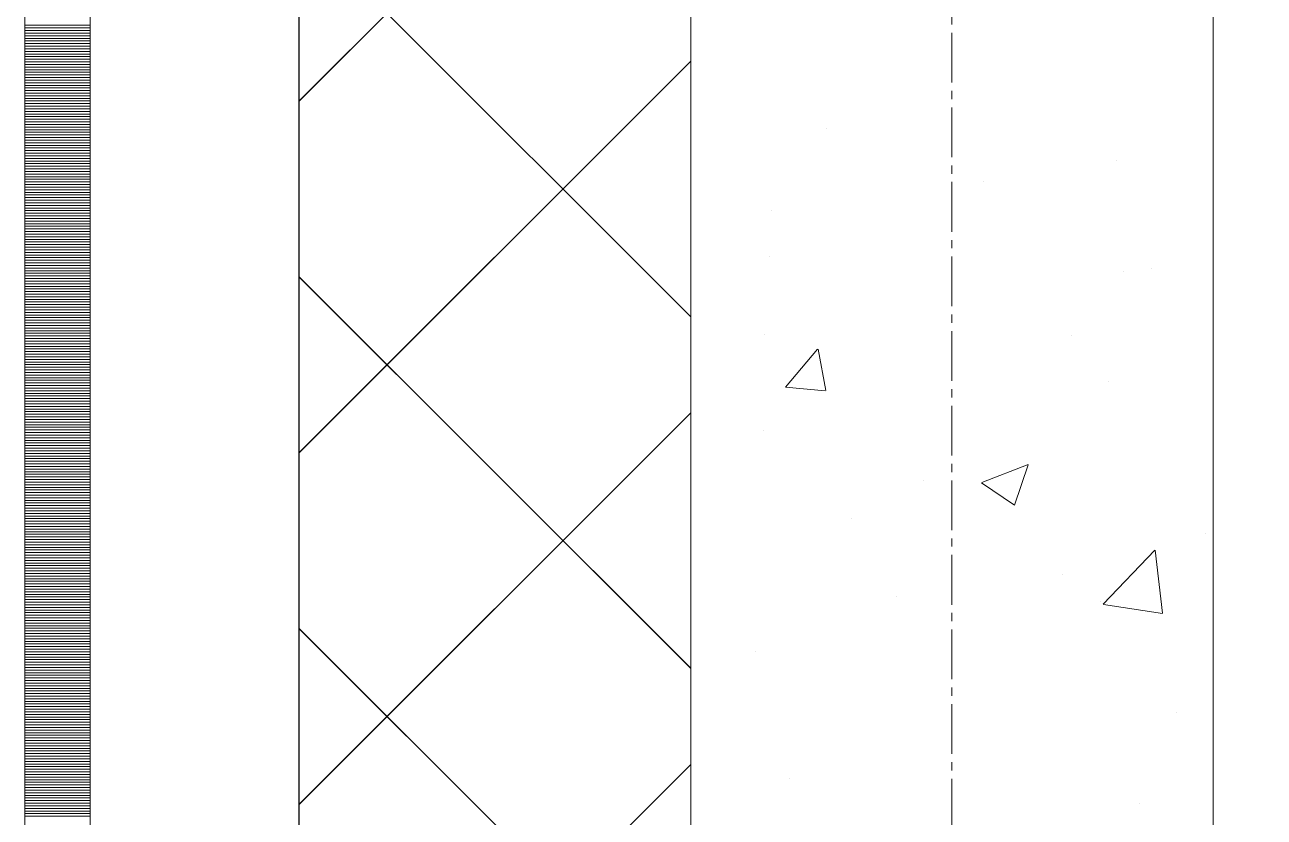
# Model space of a CAD drawing. Header units: millimetres. Extents: x 470010 to 1231400, y -134005 to 421770.
# Drawn here: x 672518.6 to 672993.2, y -34010.9 to -33707.3 of the extents above; entities that cross this region are included whole.
import ezdxf
from ezdxf.enums import TextEntityAlignment as Align

# ---------------------------------------------------------------- set-up
doc = ezdxf.new("R2010")
doc.units = ezdxf.units.MM
doc.linetypes.add('CENTER2', pattern=[28.575, 19.05, -3.175, 3.175, -3.175])
doc.linetypes.add('DASHED', pattern=[19.05, 12.7, -6.35])
doc.layers.get('Defpoints').update_dxf_attribs({"color": 140})
doc.layers.add('АР_Делит', color=120, linetype='Continuous', lineweight=0, plot=False)
for name, color, linetype, lineweight in [('АР_Стены ПЕНОблок', 52, 'Continuous', 20), ('АР_Тонкая', 254, 'Continuous', 5), ('АР_Утеплитель', 31, 'Continuous', 0), ('АР_Штриховка', 8, 'Continuous', 0)]:
    doc.layers.add(name, color=color, linetype=linetype, lineweight=lineweight)
doc.layers.add('РД_Оси_100', color=7, linetype='Continuous', lineweight=0, true_color=0x525252)
doc.styles.add('style1', font='ARIALN.TTF')

# ---------------------------------------------------------------- blocks, each defined once
blk = doc.blocks.new('СОШ_2200_АР_ОСИ_М100_28.05.24')
at = {"layer": 'АР_Делит', "color": 251, "linetype": 'DASHED', "true_color": 0x636466}
blk.add_lwpolyline([(114955, 135155), (114955, -355), (93595.036, -355), (93595.036, 13855), (94145, 13855), (94145, 68320), (66055, 68320), (66055, 13857.73), (83455, 13857.73), (83455, -355), (45245, -355), (45245, 13145), (44695, 13145), (44695, 26755), (45245, 26755), (45245, 68320), (20455, 68320), (20455, 26755), (27955, 26755), (27955, 13145), (-355, 13145), (-355, 100855)], dxfattribs=at)
at = {"layer": 'РД_Оси_100', "color": 251, "linetype": 'CENTER2', "true_color": 0x636466}
blk.add_line((0, -6155), (0, 139938.679), dxfattribs=at)
blk = doc.blocks.new('A$C9108343f')
at = {"layer": 'АР_Стены ПЕНОблок', "color": 18, "linetype": 'Continuous', "lineweight": 20, "true_color": 0x000000}
for p, q in [((7054.96, 97555), (7054.96, 21355)), ((7254.96, 21355), (7254.96, 97555))]:
    blk.add_line(p, q, dxfattribs=at)
at = {"layer": 'АР_Тонкая', "color": 18, "linetype": 'Continuous', "lineweight": 5, "true_color": 0x000000}
for p, q in [((6799.96, 97555), (6799.96, 21355)), ((6824.96, 97555), (6824.96, 21355)), ((6824.96, 21355), (6824.96, 97555)), ((6904.96, 21355), (6904.96, 97555))]:
    blk.add_line(p, q, dxfattribs=at)
at = {"layer": 'АР_Утеплитель', "color": 18, "linetype": 'Continuous', "lineweight": 0, "true_color": 0x000000}
for p, q in [((6904.96, 97555), (6904.96, 21355)), ((7054.96, 21355), (7054.96, 97555))]:
    blk.add_line(p, q, dxfattribs=at)
at = {"layer": 'АР_Штриховка', "color": 18, "linetype": 'Continuous', "lineweight": 0, "true_color": 0x000000}
for p, q in [((6904.96, 66629.68), (7054.96, 66779.68)), ((7054.96, 66547.12), (6904.96, 66697.12)), ((6799.96, 66658.75), (6824.96, 66658.75)), ((6799.96, 66657.75), (6824.96, 66657.75)), ((6799.96, 66656.75), (6824.96, 66656.75)), ((6799.96, 66655.75), (6824.96, 66655.75)), ((6799.96, 66654.75), (6824.96, 66654.75)), ((6799.96, 66653.75), (6824.96, 66653.75)), ((6799.96, 66652.75), (6824.96, 66652.75)), ((6799.96, 66651.75), (6824.96, 66651.75)), ((6799.96, 66650.75), (6824.96, 66650.75)), ((6799.96, 66649.75), (6824.96, 66649.75)), ((6799.96, 66648.75), (6824.96, 66648.75)), ((6799.96, 66647.75), (6824.96, 66647.75)), ((6799.96, 66646.75), (6824.96, 66646.75)), ((6799.96, 66645.75), (6824.96, 66645.75)), ((6799.96, 66644.75), (6824.96, 66644.75)), ((6799.96, 66643.75), (6824.96, 66643.75)), ((6904.96, 66494.98), (7054.96, 66644.98)), ((6799.96, 66642.75), (6824.96, 66642.75)), ((6799.96, 66641.75), (6824.96, 66641.75)), ((6799.96, 66640.75), (6824.96, 66640.75)), ((6799.96, 66639.75), (6824.96, 66639.75)), ((6799.96, 66638.75), (6824.96, 66638.75)), ((6799.96, 66637.75), (6824.96, 66637.75)), ((6799.96, 66636.75), (6824.96, 66636.75)), ((6799.96, 66635.75), (6824.96, 66635.75)), ((6799.96, 66634.75), (6824.96, 66634.75)), ((6799.96, 66633.75), (6824.96, 66633.75)), ((6799.96, 66632.75), (6824.96, 66632.75)), ((6799.96, 66631.75), (6824.96, 66631.75)), ((6799.96, 66630.75), (6824.96, 66630.75)), ((6799.96, 66629.75), (6824.96, 66629.75)), ((6799.96, 66628.75), (6824.96, 66628.75)), ((6799.96, 66627.75), (6824.96, 66627.75)), ((6799.96, 66626.75), (6824.96, 66626.75)), ((6799.96, 66625.75), (6824.96, 66625.75)), ((6799.96, 66624.75), (6824.96, 66624.75)), ((6799.96, 66623.75), (6824.96, 66623.75)), ((6799.96, 66622.75), (6824.96, 66622.75)), ((6799.96, 66621.75), (6824.96, 66621.75)), ((6799.96, 66620.75), (6824.96, 66620.75)), ((6799.96, 66619.75), (6824.96, 66619.75)), ((6799.96, 66618.75), (6824.96, 66618.75)), ((6799.96, 66617.75), (6824.96, 66617.75)), ((6799.96, 66616.75), (6824.96, 66616.75)), ((6799.96, 66615.75), (6824.96, 66615.75)), ((6799.96, 66614.75), (6824.96, 66614.75)), ((7107.08, 66619.14), (7107.08, 66619.14)), ((6799.96, 66613.75), (6824.96, 66613.75)), ((6799.96, 66612.75), (6824.96, 66612.75)), ((6799.96, 66611.75), (6824.96, 66611.75)), ((6799.96, 66610.75), (6824.96, 66610.75)), ((6799.96, 66609.75), (6824.96, 66609.75)), ((6799.96, 66608.75), (6824.96, 66608.75)), ((6799.96, 66607.75), (6824.96, 66607.75)), ((6799.96, 66606.75), (6824.96, 66606.75)), ((6799.96, 66605.75), (6824.96, 66605.75)), ((7217.97, 66606.99), (7217.97, 66606.99)), ((6799.96, 66604.75), (6824.96, 66604.75)), ((6799.96, 66603.75), (6824.96, 66603.75)), ((6799.96, 66602.75), (6824.96, 66602.75)), ((6799.96, 66601.75), (6824.96, 66601.75)), ((6799.96, 66600.75), (6824.96, 66600.75)), ((6799.96, 66599.75), (6824.96, 66599.75)), ((6799.96, 66598.75), (6824.96, 66598.75)), ((6799.96, 66597.75), (6824.96, 66597.75)), ((6799.96, 66596.75), (6824.96, 66596.75)), ((6799.96, 66595.75), (6824.96, 66595.75)), ((7167.03, 66598.74), (7167.03, 66598.74)), ((6799.96, 66594.75), (6824.96, 66594.75)), ((6799.96, 66593.75), (6824.96, 66593.75)), ((6799.96, 66592.75), (6824.96, 66592.75)), ((6799.96, 66591.75), (6824.96, 66591.75)), ((6799.96, 66590.75), (6824.96, 66590.75)), ((6799.96, 66589.75), (6824.96, 66589.75)), ((6799.96, 66588.75), (6824.96, 66588.75)), ((6799.96, 66587.75), (6824.96, 66587.75)), ((6799.96, 66586.75), (6824.96, 66586.75)), ((7086.05, 66587.95), (7086.05, 66587.95)), ((6799.96, 66585.75), (6824.96, 66585.75)), ((6799.96, 66584.75), (6824.96, 66584.75)), ((6799.96, 66583.75), (6824.96, 66583.75)), ((6799.96, 66582.75), (6824.96, 66582.75)), ((6799.96, 66581.75), (6824.96, 66581.75)), ((6799.96, 66580.75), (6824.96, 66580.75)), ((6799.96, 66579.75), (6824.96, 66579.75)), ((6799.96, 66578.75), (6824.96, 66578.75)), ((6799.96, 66577.75), (6824.96, 66577.75)), ((6799.96, 66576.75), (6824.96, 66576.75)), ((6799.96, 66575.75), (6824.96, 66575.75)), ((6799.96, 66574.75), (6824.96, 66574.75)), ((6799.96, 66573.75), (6824.96, 66573.75)), ((6799.96, 66572.75), (6824.96, 66572.75)), ((6799.96, 66571.75), (6824.96, 66571.75)), ((6799.96, 66570.75), (6824.96, 66570.75)), ((6799.96, 66569.75), (6824.96, 66569.75)), ((6799.96, 66568.75), (6824.96, 66568.75)), ((6799.96, 66567.75), (6824.96, 66567.75)), ((7084.99, 66570.35), (7084.99, 66570.35)), ((6799.96, 66566.75), (6824.96, 66566.75)), ((6799.96, 66565.75), (6824.96, 66565.75)), ((6799.96, 66564.75), (6824.96, 66564.75)), ((6799.96, 66563.75), (6824.96, 66563.75)), ((6799.96, 66562.75), (6824.96, 66562.75)), ((7054.96, 66412.41), (6904.96, 66562.41)), ((7220.59, 66564.62), (7220.59, 66564.62)), ((7231.33, 66565.65), (7231.33, 66565.65)), ((6799.96, 66561.75), (6824.96, 66561.75)), ((6799.96, 66560.75), (6824.96, 66560.75)), ((6799.96, 66559.75), (6824.96, 66559.75)), ((6799.96, 66558.75), (6824.96, 66558.75)), ((6799.96, 66557.75), (6824.96, 66557.75)), ((6799.96, 66556.75), (6824.96, 66556.75)), ((6799.96, 66555.75), (6824.96, 66555.75)), ((6799.96, 66554.75), (6824.96, 66554.75)), ((6799.96, 66553.75), (6824.96, 66553.75)), ((6799.96, 66552.75), (6824.96, 66552.75)), ((6799.96, 66551.75), (6824.96, 66551.75)), ((6799.96, 66550.75), (6824.96, 66550.75)), ((6799.96, 66549.75), (6824.96, 66549.75)), ((6799.96, 66548.75), (6824.96, 66548.75)), ((6799.96, 66547.75), (6824.96, 66547.75)), ((6799.96, 66546.75), (6824.96, 66546.75)), ((6799.96, 66545.75), (6824.96, 66545.75)), ((6799.96, 66544.75), (6824.96, 66544.75)), ((6799.96, 66543.75), (6824.96, 66543.75)), ((6799.96, 66542.75), (6824.96, 66542.75)), ((6799.96, 66541.75), (6824.96, 66541.75)), ((6799.96, 66540.75), (6824.96, 66540.75)), ((6799.96, 66539.75), (6824.96, 66539.75)), ((6799.96, 66538.75), (6824.96, 66538.75)), ((7083.2, 66540.22), (7083.2, 66540.22)), ((7200.68, 66540.08), (7200.68, 66540.08)), ((6799.96, 66537.75), (6824.96, 66537.75)), ((6799.96, 66536.75), (6824.96, 66536.75)), ((6799.96, 66535.75), (6824.96, 66535.75)), ((6799.96, 66534.75), (6824.96, 66534.75)), ((7091.3, 66520.1), (7103.55, 66534.69)), ((7106.72, 66518.81), (7103.78, 66534.73)), ((6799.96, 66533.75), (6824.96, 66533.75)), ((6799.96, 66532.75), (6824.96, 66532.75)), ((6799.96, 66531.75), (6824.96, 66531.75)), ((6799.96, 66530.75), (6824.96, 66530.75)), ((6799.96, 66529.75), (6824.96, 66529.75)), ((6799.96, 66528.75), (6824.96, 66528.75)), ((6799.96, 66527.75), (6824.96, 66527.75)), ((6799.96, 66526.75), (6824.96, 66526.75)), ((6799.96, 66525.75), (6824.96, 66525.75)), ((6799.96, 66524.75), (6824.96, 66524.75)), ((6799.96, 66523.75), (6824.96, 66523.75)), ((6799.96, 66522.75), (6824.96, 66522.75)), ((6799.96, 66521.75), (6824.96, 66521.75)), ((6799.96, 66520.75), (6824.96, 66520.75)), ((6799.96, 66519.75), (6824.96, 66519.75)), ((7091.3, 66520.1), (7106.48, 66518.77)), ((7214.88, 66522.44), (7214.88, 66522.44)), ((6799.96, 66518.75), (6824.96, 66518.75)), ((6799.96, 66517.75), (6824.96, 66517.75)), ((6799.96, 66516.75), (6824.96, 66516.75)), ((6799.96, 66515.75), (6824.96, 66515.75)), ((6799.96, 66514.75), (6824.96, 66514.75)), ((6799.96, 66513.75), (6824.96, 66513.75)), ((6799.96, 66512.75), (6824.96, 66512.75)), ((6799.96, 66511.75), (6824.96, 66511.75)), ((6799.96, 66510.75), (6824.96, 66510.75)), ((6904.96, 66360.28), (7054.96, 66510.28)), ((6799.96, 66509.75), (6824.96, 66509.75)), ((6799.96, 66508.75), (6824.96, 66508.75)), ((6799.96, 66507.75), (6824.96, 66507.75)), ((6799.96, 66506.75), (6824.96, 66506.75)), ((6799.96, 66505.75), (6824.96, 66505.75)), ((6799.96, 66504.75), (6824.96, 66504.75)), ((6799.96, 66503.75), (6824.96, 66503.75)), ((6799.96, 66502.75), (6824.96, 66502.75)), ((6799.96, 66501.75), (6824.96, 66501.75)), ((6799.96, 66500.75), (6824.96, 66500.75)), ((7082.96, 66503.39), (7082.96, 66503.39)), ((6799.96, 66499.75), (6824.96, 66499.75)), ((6799.96, 66498.75), (6824.96, 66498.75)), ((6799.96, 66497.75), (6824.96, 66497.75)), ((6799.96, 66496.75), (6824.96, 66496.75)), ((6799.96, 66495.75), (6824.96, 66495.75)), ((6799.96, 66494.75), (6824.96, 66494.75)), ((6799.96, 66493.75), (6824.96, 66493.75)), ((6799.96, 66492.75), (6824.96, 66492.75)), ((6799.96, 66491.75), (6824.96, 66491.75)), ((6799.96, 66490.75), (6824.96, 66490.75)), ((6799.96, 66489.75), (6824.96, 66489.75)), ((6799.96, 66488.75), (6824.96, 66488.75)), ((6799.96, 66487.75), (6824.96, 66487.75)), ((6799.96, 66486.75), (6824.96, 66486.75)), ((7166.38, 66483.63), (7184.17, 66490.46)), ((7178.96, 66474.96), (7184.11, 66490.31)), ((6799.96, 66485.75), (6824.96, 66485.75)), ((6799.96, 66484.75), (6824.96, 66484.75)), ((6799.96, 66483.75), (6824.96, 66483.75)), ((6799.96, 66482.75), (6824.96, 66482.75)), ((6799.96, 66481.75), (6824.96, 66481.75)), ((7144.06, 66484.45), (7144.06, 66484.45)), ((7166.31, 66483.49), (7178.95, 66474.96)), ((6799.96, 66480.75), (6824.96, 66480.75)), ((6799.96, 66479.75), (6824.96, 66479.75)), ((6799.96, 66478.75), (6824.96, 66478.75)), ((6799.96, 66477.75), (6824.96, 66477.75)), ((6799.96, 66476.75), (6824.96, 66476.75)), ((6799.96, 66475.75), (6824.96, 66475.75)), ((6799.96, 66474.75), (6824.96, 66474.75)), ((6799.96, 66473.75), (6824.96, 66473.75)), ((6799.96, 66472.75), (6824.96, 66472.75)), ((6799.96, 66471.75), (6824.96, 66471.75)), ((6799.96, 66470.75), (6824.96, 66470.75)), ((6799.96, 66469.75), (6824.96, 66469.75)), ((6799.96, 66468.75), (6824.96, 66468.75)), ((6799.96, 66467.75), (6824.96, 66467.75)), ((7116.5, 66469.63), (7116.5, 66469.63)), ((6799.96, 66466.75), (6824.96, 66466.75)), ((6799.96, 66465.75), (6824.96, 66465.75)), ((6799.96, 66464.75), (6824.96, 66464.75)), ((6799.96, 66463.75), (6824.96, 66463.75)), ((6799.96, 66462.75), (6824.96, 66462.75)), ((7252.09, 66463.9), (7252.09, 66463.9)), ((6799.96, 66461.75), (6824.96, 66461.75)), ((6799.96, 66460.75), (6824.96, 66460.75)), ((6799.96, 66459.75), (6824.96, 66459.75)), ((6799.96, 66458.75), (6824.96, 66458.75)), ((6799.96, 66457.75), (6824.96, 66457.75)), ((6799.96, 66456.75), (6824.96, 66456.75)), ((6799.96, 66455.75), (6824.96, 66455.75)), ((6799.96, 66454.75), (6824.96, 66454.75)), ((6799.96, 66453.75), (6824.96, 66453.75)), ((7212.92, 66437.03), (7232.71, 66457.65)), ((7235.58, 66433.53), (7232.77, 66457.65)), ((6799.96, 66452.75), (6824.96, 66452.75)), ((6799.96, 66451.75), (6824.96, 66451.75)), ((6799.96, 66450.75), (6824.96, 66450.75)), ((6799.96, 66449.75), (6824.96, 66449.75)), ((6799.96, 66448.75), (6824.96, 66448.75)), ((6799.96, 66447.75), (6824.96, 66447.75)), ((6799.96, 66446.75), (6824.96, 66446.75)), ((6799.96, 66445.75), (6824.96, 66445.75)), ((6799.96, 66444.75), (6824.96, 66444.75)), ((6799.96, 66443.75), (6824.96, 66443.75)), ((7197.44, 66448.27), (7197.44, 66448.27)), ((6799.96, 66442.75), (6824.96, 66442.75)), ((6799.96, 66441.75), (6824.96, 66441.75)), ((6799.96, 66440.75), (6824.96, 66440.75)), ((6799.96, 66439.75), (6824.96, 66439.75)), ((7133.86, 66439.9), (7133.86, 66439.9)), ((6799.96, 66438.75), (6824.96, 66438.75)), ((6799.96, 66437.75), (6824.96, 66437.75)), ((6799.96, 66436.75), (6824.96, 66436.75)), ((6799.96, 66435.75), (6824.96, 66435.75)), ((6799.96, 66434.75), (6824.96, 66434.75)), ((7211.79, 66437.88), (7211.79, 66437.88)), ((7212.97, 66436.92), (7235.56, 66433.42)), ((6799.96, 66433.75), (6824.96, 66433.75)), ((6799.96, 66432.75), (6824.96, 66432.75)), ((6799.96, 66431.75), (6824.96, 66431.75)), ((6799.96, 66430.75), (6824.96, 66430.75)), ((6799.96, 66429.75), (6824.96, 66429.75)), ((6799.96, 66428.75), (6824.96, 66428.75)), ((6799.96, 66427.75), (6824.96, 66427.75)), ((6799.96, 66426.75), (6824.96, 66426.75)), ((6799.96, 66425.75), (6824.96, 66425.75)), ((6799.96, 66424.75), (6824.96, 66424.75)), ((7054.96, 66277.71), (6904.96, 66427.71)), ((6799.96, 66423.75), (6824.96, 66423.75)), ((6799.96, 66422.75), (6824.96, 66422.75)), ((6799.96, 66421.75), (6824.96, 66421.75)), ((6799.96, 66420.75), (6824.96, 66420.75)), ((6799.96, 66419.75), (6824.96, 66419.75)), ((6799.96, 66418.75), (6824.96, 66418.75)), ((6799.96, 66417.75), (6824.96, 66417.75)), ((6799.96, 66416.75), (6824.96, 66416.75)), ((6799.96, 66415.75), (6824.96, 66415.75)), ((7079.87, 66418.84), (7079.87, 66418.84)), ((6799.96, 66414.75), (6824.96, 66414.75)), ((6799.96, 66413.75), (6824.96, 66413.75)), ((6799.96, 66412.75), (6824.96, 66412.75)), ((6799.96, 66411.75), (6824.96, 66411.75)), ((6799.96, 66410.75), (6824.96, 66410.75)), ((6799.96, 66409.75), (6824.96, 66409.75)), ((6799.96, 66408.75), (6824.96, 66408.75)), ((6799.96, 66407.75), (6824.96, 66407.75)), ((6799.96, 66406.75), (6824.96, 66406.75)), ((6799.96, 66405.75), (6824.96, 66405.75)), ((6799.96, 66404.75), (6824.96, 66404.75)), ((6799.96, 66403.75), (6824.96, 66403.75)), ((6799.96, 66402.75), (6824.96, 66402.75)), ((6799.96, 66401.75), (6824.96, 66401.75)), ((6799.96, 66400.75), (6824.96, 66400.75)), ((6799.96, 66399.75), (6824.96, 66399.75)), ((6799.96, 66398.75), (6824.96, 66398.75)), ((6799.96, 66397.75), (6824.96, 66397.75)), ((6799.96, 66396.75), (6824.96, 66396.75)), ((6799.96, 66395.75), (6824.96, 66395.75)), ((6799.96, 66394.75), (6824.96, 66394.75)), ((6799.96, 66393.75), (6824.96, 66393.75)), ((6799.96, 66392.75), (6824.96, 66392.75)), ((6799.96, 66391.75), (6824.96, 66391.75)), ((7241.07, 66395.56), (7241.07, 66395.56)), ((6799.96, 66390.75), (6824.96, 66390.75)), ((6799.96, 66389.75), (6824.96, 66389.75)), ((6799.96, 66388.75), (6824.96, 66388.75)), ((6799.96, 66387.75), (6824.96, 66387.75)), ((6799.96, 66386.75), (6824.96, 66386.75)), ((6799.96, 66385.75), (6824.96, 66385.75)), ((6799.96, 66384.75), (6824.96, 66384.75)), ((6799.96, 66383.75), (6824.96, 66383.75)), ((6799.96, 66382.75), (6824.96, 66382.75)), ((6799.96, 66381.75), (6824.96, 66381.75)), ((6799.96, 66380.75), (6824.96, 66380.75)), ((6799.96, 66379.75), (6824.96, 66379.75)), ((6799.96, 66378.75), (6824.96, 66378.75)), ((6799.96, 66377.75), (6824.96, 66377.75)), ((6799.96, 66376.75), (6824.96, 66376.75)), ((6799.96, 66375.75), (6824.96, 66375.75)), ((6799.96, 66374.75), (6824.96, 66374.75)), ((6799.96, 66373.75), (6824.96, 66373.75)), ((6799.96, 66372.75), (6824.96, 66372.75)), ((6904.96, 66225.57), (7054.96, 66375.57)), ((6799.96, 66371.75), (6824.96, 66371.75)), ((6799.96, 66370.75), (6824.96, 66370.75)), ((6799.96, 66369.75), (6824.96, 66369.75)), ((6799.96, 66368.75), (6824.96, 66368.75)), ((6799.96, 66367.75), (6824.96, 66367.75)), ((7092.94, 66370.14), (7092.94, 66370.14)), ((6799.96, 66366.75), (6824.96, 66366.75)), ((6799.96, 66365.75), (6824.96, 66365.75)), ((6799.96, 66364.75), (6824.96, 66364.75)), ((6799.96, 66363.75), (6824.96, 66363.75)), ((6799.96, 66362.75), (6824.96, 66362.75)), ((6799.96, 66361.75), (6824.96, 66361.75)), ((6799.96, 66360.75), (6824.96, 66360.75)), ((6799.96, 66359.75), (6824.96, 66359.75)), ((6799.96, 66358.75), (6824.96, 66358.75)), ((7226.82, 66360.75), (7226.82, 66360.75)), ((6799.96, 66357.75), (6824.96, 66357.75)), ((6799.96, 66356.75), (6824.96, 66356.75)), ((6799.96, 66355.75), (6824.96, 66355.75))]:
    blk.add_line(p, q, dxfattribs=at)
at = {"layer": 'РД_Оси_100'}
blk.add_blockref('СОШ_2200_АР_ОСИ_М100_28.05.24', (7154.96, 6755), dxfattribs=at)
at = {"layer": 'Defpoints', "color": 18, "true_color": 0x000000, "style": 'style1'}
for p in [(143949.34, 316089.12), (143974.98, 281639.5), (143890.4, 273244.71), (143839.99, 264276.81), (143967.75, 254892.38), (12251.96, 104178.14), (12382.58, 96023.14)]:
    blk.add_attdef('АР-ПОМЕЩЕНИЕ:НАИМЕНОВАНИЕ', text='', height=100, dxfattribs=at).set_placement(p, align=Align.MIDDLE)
at = {"layer": 'Defpoints', "color": 18, "true_color": 0x000000, "style": 'style1', "flags": 8}
for p in [(143951.3, 279099.09), (143848.34, 269251.11), (143875.33, 260094.25), (144049.74, 250824.7), (163419.28, 238153.36), (155897.46, 237965.97), (183037.2, 237965.97), (143342.94, 237876.19)]:
    blk.add_attdef('АР-ПОМЕЩЕНИЕ:НАИМЕНОВАНИЕ', text='', height=100, dxfattribs=at).set_placement(p, align=Align.MIDDLE)

msp = doc.modelspace()

# ---------------------------------------------------------------- linework, layer by layer
at = {"layer": 'АР_Стены ПЕНОблок', "color": 18, "linetype": 'Continuous', "lineweight": 20, "true_color": 0x000000}
for p, q in [((672773.57, -2811.242), (672773.57, -79011.242)), ((672973.57, -79011.242), (672973.57, -2811.242))]:
    msp.add_line(p, q, dxfattribs=at)
at = {"layer": 'АР_Тонкая', "color": 18, "linetype": 'Continuous', "lineweight": 5, "true_color": 0x000000}
for p, q in [((672518.57, -2811.242), (672518.57, -79011.242)), ((672543.57, -2811.242), (672543.57, -79011.242)), ((672543.57, -79011.242), (672543.57, -2811.242)), ((672623.57, -79011.242), (672623.57, -2811.242))]:
    msp.add_line(p, q, dxfattribs=at)
at = {"layer": 'АР_Утеплитель', "color": 18, "linetype": 'Continuous', "lineweight": 0, "true_color": 0x000000}
for p, q in [((672623.57, -2811.242), (672623.57, -79011.242)), ((672773.57, -79011.242), (672773.57, -2811.242))]:
    msp.add_line(p, q, dxfattribs=at)
at = {"layer": 'АР_Штриховка', "color": 18, "linetype": 'Continuous', "lineweight": 0, "true_color": 0x000000}
for p, q in [((672623.57, -33736.558), (672773.57, -33586.558)), ((672773.57, -33819.125), (672623.57, -33669.125)), ((672518.57, -33707.492), (672543.57, -33707.492)), ((672518.57, -33708.492), (672543.57, -33708.492)), ((672518.57, -33709.492), (672543.57, -33709.492)), ((672518.57, -33710.492), (672543.57, -33710.492)), ((672518.57, -33711.492), (672543.57, -33711.492)), ((672518.57, -33712.492), (672543.57, -33712.492)), ((672518.57, -33713.492), (672543.57, -33713.492)), ((672518.57, -33714.492), (672543.57, -33714.492)), ((672518.57, -33715.492), (672543.57, -33715.492)), ((672518.57, -33716.492), (672543.57, -33716.492)), ((672518.57, -33717.492), (672543.57, -33717.492)), ((672518.57, -33718.492), (672543.57, -33718.492)), ((672518.57, -33719.492), (672543.57, -33719.492)), ((672518.57, -33720.492), (672543.57, -33720.492)), ((672518.57, -33721.492), (672543.57, -33721.492)), ((672518.57, -33722.492), (672543.57, -33722.492)), ((672518.57, -33723.492), (672543.57, -33723.492)), ((672518.57, -33724.492), (672543.57, -33724.492)), ((672623.57, -33871.262), (672773.57, -33721.262)), ((672518.57, -33725.492), (672543.57, -33725.492)), ((672518.57, -33726.492), (672543.57, -33726.492)), ((672518.57, -33727.492), (672543.57, -33727.492)), ((672518.57, -33728.492), (672543.57, -33728.492)), ((672518.57, -33729.492), (672543.57, -33729.492)), ((672518.57, -33730.492), (672543.57, -33730.492)), ((672518.57, -33731.492), (672543.57, -33731.492)), ((672518.57, -33732.492), (672543.57, -33732.492)), ((672518.57, -33733.492), (672543.57, -33733.492)), ((672518.57, -33734.492), (672543.57, -33734.492)), ((672518.57, -33735.492), (672543.57, -33735.492)), ((672518.57, -33736.492), (672543.57, -33736.492)), ((672518.57, -33737.492), (672543.57, -33737.492)), ((672518.57, -33738.492), (672543.57, -33738.492)), ((672518.57, -33739.492), (672543.57, -33739.492)), ((672518.57, -33740.492), (672543.57, -33740.492)), ((672518.57, -33741.492), (672543.57, -33741.492)), ((672518.57, -33742.492), (672543.57, -33742.492)), ((672518.57, -33743.492), (672543.57, -33743.492)), ((672518.57, -33744.492), (672543.57, -33744.492)), ((672518.57, -33745.492), (672543.57, -33745.492)), ((672518.57, -33746.492), (672543.57, -33746.492)), ((672518.57, -33747.492), (672543.57, -33747.492)), ((672518.57, -33748.492), (672543.57, -33748.492)), ((672518.57, -33749.492), (672543.57, -33749.492)), ((672518.57, -33750.492), (672543.57, -33750.492)), ((672518.57, -33751.492), (672543.57, -33751.492)), ((672518.57, -33752.492), (672543.57, -33752.492)), ((672518.57, -33753.492), (672543.57, -33753.492)), ((672518.57, -33754.492), (672543.57, -33754.492)), ((672518.57, -33755.492), (672543.57, -33755.492)), ((672518.57, -33756.492), (672543.57, -33756.492)), ((672518.57, -33757.492), (672543.57, -33757.492)), ((672518.57, -33758.492), (672543.57, -33758.492)), ((672518.57, -33759.492), (672543.57, -33759.492)), ((672518.57, -33760.492), (672543.57, -33760.492)), ((672518.57, -33761.492), (672543.57, -33761.492)), ((672518.57, -33762.492), (672543.57, -33762.492)), ((672518.57, -33763.492), (672543.57, -33763.492)), ((672518.57, -33764.492), (672543.57, -33764.492)), ((672518.57, -33765.492), (672543.57, -33765.492)), ((672518.57, -33766.492), (672543.57, -33766.492)), ((672518.57, -33767.492), (672543.57, -33767.492)), ((672518.57, -33768.492), (672543.57, -33768.492)), ((672518.57, -33769.492), (672543.57, -33769.492)), ((672518.57, -33770.492), (672543.57, -33770.492)), ((672518.57, -33771.492), (672543.57, -33771.492)), ((672518.57, -33772.492), (672543.57, -33772.492)), ((672518.57, -33773.492), (672543.57, -33773.492)), ((672518.57, -33774.492), (672543.57, -33774.492)), ((672518.57, -33775.492), (672543.57, -33775.492)), ((672518.57, -33776.492), (672543.57, -33776.492)), ((672518.57, -33777.492), (672543.57, -33777.492)), ((672518.57, -33778.492), (672543.57, -33778.492)), ((672518.57, -33779.492), (672543.57, -33779.492)), ((672518.57, -33780.492), (672543.57, -33780.492)), ((672518.57, -33781.492), (672543.57, -33781.492)), ((672518.57, -33782.492), (672543.57, -33782.492)), ((672518.57, -33783.492), (672543.57, -33783.492)), ((672518.57, -33784.492), (672543.57, -33784.492)), ((672518.57, -33785.492), (672543.57, -33785.492)), ((672518.57, -33786.492), (672543.57, -33786.492)), ((672518.57, -33787.492), (672543.57, -33787.492)), ((672518.57, -33788.492), (672543.57, -33788.492)), ((672518.57, -33789.492), (672543.57, -33789.492)), ((672518.57, -33790.492), (672543.57, -33790.492)), ((672518.57, -33791.492), (672543.57, -33791.492)), ((672518.57, -33792.492), (672543.57, -33792.492)), ((672518.57, -33793.492), (672543.57, -33793.492)), ((672518.57, -33794.492), (672543.57, -33794.492)), ((672518.57, -33795.492), (672543.57, -33795.492)), ((672518.57, -33796.492), (672543.57, -33796.492)), ((672518.57, -33797.492), (672543.57, -33797.492)), ((672518.57, -33798.492), (672543.57, -33798.492)), ((672518.57, -33799.492), (672543.57, -33799.492)), ((672518.57, -33800.492), (672543.57, -33800.492)), ((672518.57, -33801.492), (672543.57, -33801.492)), ((672518.57, -33802.492), (672543.57, -33802.492)), ((672518.57, -33803.492), (672543.57, -33803.492)), ((672518.57, -33804.492), (672543.57, -33804.492)), ((672518.57, -33805.492), (672543.57, -33805.492)), ((672773.57, -33953.829), (672623.57, -33803.829)), ((672518.57, -33806.492), (672543.57, -33806.492)), ((672518.57, -33807.492), (672543.57, -33807.492)), ((672518.57, -33808.492), (672543.57, -33808.492)), ((672518.57, -33809.492), (672543.57, -33809.492)), ((672518.57, -33810.492), (672543.57, -33810.492)), ((672518.57, -33811.492), (672543.57, -33811.492)), ((672518.57, -33812.492), (672543.57, -33812.492)), ((672518.57, -33813.492), (672543.57, -33813.492)), ((672518.57, -33814.492), (672543.57, -33814.492)), ((672518.57, -33815.492), (672543.57, -33815.492)), ((672518.57, -33816.492), (672543.57, -33816.492)), ((672518.57, -33817.492), (672543.57, -33817.492)), ((672518.57, -33818.492), (672543.57, -33818.492)), ((672518.57, -33819.492), (672543.57, -33819.492)), ((672518.57, -33820.492), (672543.57, -33820.492)), ((672518.57, -33821.492), (672543.57, -33821.492)), ((672518.57, -33822.492), (672543.57, -33822.492)), ((672518.57, -33823.492), (672543.57, -33823.492)), ((672518.57, -33824.492), (672543.57, -33824.492)), ((672518.57, -33825.492), (672543.57, -33825.492)), ((672518.57, -33826.492), (672543.57, -33826.492)), ((672518.57, -33827.492), (672543.57, -33827.492)), ((672518.57, -33828.492), (672543.57, -33828.492)), ((672518.57, -33829.492), (672543.57, -33829.492)), ((672518.57, -33830.492), (672543.57, -33830.492)), ((672518.57, -33831.492), (672543.57, -33831.492)), ((672518.57, -33832.492), (672543.57, -33832.492)), ((672518.57, -33833.492), (672543.57, -33833.492)), ((672809.914, -33846.142), (672822.159, -33831.548)), ((672825.329, -33847.431), (672822.392, -33831.51)), ((672518.57, -33834.492), (672543.57, -33834.492)), ((672518.57, -33835.492), (672543.57, -33835.492)), ((672518.57, -33836.492), (672543.57, -33836.492)), ((672518.57, -33837.492), (672543.57, -33837.492)), ((672518.57, -33838.492), (672543.57, -33838.492)), ((672518.57, -33839.492), (672543.57, -33839.492)), ((672518.57, -33840.492), (672543.57, -33840.492)), ((672518.57, -33841.492), (672543.57, -33841.492)), ((672518.57, -33842.492), (672543.57, -33842.492)), ((672518.57, -33843.492), (672543.57, -33843.492)), ((672518.57, -33844.492), (672543.57, -33844.492)), ((672518.57, -33845.492), (672543.57, -33845.492)), ((672518.57, -33846.492), (672543.57, -33846.492)), ((672518.57, -33847.492), (672543.57, -33847.492)), ((672809.913, -33846.146), (672825.095, -33847.474)), ((672518.57, -33848.492), (672543.57, -33848.492)), ((672518.57, -33849.492), (672543.57, -33849.492)), ((672518.57, -33850.492), (672543.57, -33850.492)), ((672518.57, -33851.492), (672543.57, -33851.492)), ((672518.57, -33852.492), (672543.57, -33852.492)), ((672518.57, -33853.492), (672543.57, -33853.492)), ((672518.57, -33854.492), (672543.57, -33854.492)), ((672518.57, -33855.492), (672543.57, -33855.492)), ((672518.57, -33856.492), (672543.57, -33856.492)), ((672518.57, -33857.492), (672543.57, -33857.492)), ((672623.57, -34005.966), (672773.57, -33855.966)), ((672518.57, -33858.492), (672543.57, -33858.492)), ((672518.57, -33859.492), (672543.57, -33859.492)), ((672518.57, -33860.492), (672543.57, -33860.492)), ((672518.57, -33861.492), (672543.57, -33861.492)), ((672518.57, -33862.492), (672543.57, -33862.492)), ((672518.57, -33863.492), (672543.57, -33863.492)), ((672518.57, -33864.492), (672543.57, -33864.492)), ((672518.57, -33865.492), (672543.57, -33865.492)), ((672518.57, -33866.492), (672543.57, -33866.492)), ((672518.57, -33867.492), (672543.57, -33867.492)), ((672518.57, -33868.492), (672543.57, -33868.492)), ((672518.57, -33869.492), (672543.57, -33869.492)), ((672518.57, -33870.492), (672543.57, -33870.492)), ((672518.57, -33871.492), (672543.57, -33871.492)), ((672518.57, -33872.492), (672543.57, -33872.492)), ((672518.57, -33873.492), (672543.57, -33873.492)), ((672518.57, -33874.492), (672543.57, -33874.492)), ((672518.57, -33875.492), (672543.57, -33875.492)), ((672518.57, -33876.492), (672543.57, -33876.492)), ((672884.993, -33882.608), (672902.778, -33875.781)), ((672897.574, -33891.282), (672902.725, -33875.933)), ((672518.57, -33877.492), (672543.57, -33877.492)), ((672518.57, -33878.492), (672543.57, -33878.492)), ((672518.57, -33879.492), (672543.57, -33879.492)), ((672518.57, -33880.492), (672543.57, -33880.492)), ((672518.57, -33881.492), (672543.57, -33881.492)), ((672518.57, -33882.492), (672543.57, -33882.492)), ((672518.57, -33883.492), (672543.57, -33883.492)), ((672518.57, -33884.492), (672543.57, -33884.492)), ((672518.57, -33885.492), (672543.57, -33885.492)), ((672884.926, -33882.755), (672897.56, -33891.277)), ((672518.57, -33886.492), (672543.57, -33886.492)), ((672518.57, -33887.492), (672543.57, -33887.492)), ((672518.57, -33888.492), (672543.57, -33888.492)), ((672518.57, -33889.492), (672543.57, -33889.492)), ((672518.57, -33890.492), (672543.57, -33890.492)), ((672518.57, -33891.492), (672543.57, -33891.492)), ((672518.57, -33892.492), (672543.57, -33892.492)), ((672518.57, -33893.492), (672543.57, -33893.492)), ((672518.57, -33894.492), (672543.57, -33894.492)), ((672518.57, -33895.492), (672543.57, -33895.492)), ((672518.57, -33896.492), (672543.57, -33896.492)), ((672518.57, -33897.492), (672543.57, -33897.492)), ((672518.57, -33898.492), (672543.57, -33898.492)), ((672518.57, -33899.492), (672543.57, -33899.492)), ((672518.57, -33900.492), (672543.57, -33900.492)), ((672518.57, -33901.492), (672543.57, -33901.492)), ((672518.57, -33902.492), (672543.57, -33902.492)), ((672518.57, -33903.492), (672543.57, -33903.492)), ((672518.57, -33904.492), (672543.57, -33904.492)), ((672518.57, -33905.492), (672543.57, -33905.492)), ((672518.57, -33906.492), (672543.57, -33906.492)), ((672518.57, -33907.492), (672543.57, -33907.492)), ((672518.57, -33908.492), (672543.57, -33908.492)), ((672518.57, -33909.492), (672543.57, -33909.492)), ((672931.537, -33929.216), (672951.32, -33908.597)), ((672954.193, -33932.711), (672951.387, -33908.589)), ((672518.57, -33910.492), (672543.57, -33910.492)), ((672518.57, -33911.492), (672543.57, -33911.492)), ((672518.57, -33912.492), (672543.57, -33912.492)), ((672518.57, -33913.492), (672543.57, -33913.492)), ((672518.57, -33914.492), (672543.57, -33914.492)), ((672518.57, -33915.492), (672543.57, -33915.492)), ((672518.57, -33916.492), (672543.57, -33916.492)), ((672518.57, -33917.492), (672543.57, -33917.492)), ((672518.57, -33918.492), (672543.57, -33918.492)), ((672518.57, -33919.492), (672543.57, -33919.492)), ((672518.57, -33920.492), (672543.57, -33920.492)), ((672518.57, -33921.492), (672543.57, -33921.492)), ((672518.57, -33922.492), (672543.57, -33922.492)), ((672518.57, -33923.492), (672543.57, -33923.492)), ((672518.57, -33924.492), (672543.57, -33924.492)), ((672518.57, -33925.492), (672543.57, -33925.492)), ((672518.57, -33926.492), (672543.57, -33926.492)), ((672518.57, -33927.492), (672543.57, -33927.492)), ((672518.57, -33928.492), (672543.57, -33928.492)), ((672518.57, -33929.492), (672543.57, -33929.492)), ((672518.57, -33930.492), (672543.57, -33930.492)), ((672518.57, -33931.492), (672543.57, -33931.492)), ((672518.57, -33932.492), (672543.57, -33932.492)), ((672518.57, -33933.492), (672543.57, -33933.492)), ((672931.586, -33929.32), (672954.176, -33932.824)), ((672518.57, -33934.492), (672543.57, -33934.492)), ((672518.57, -33935.492), (672543.57, -33935.492)), ((672518.57, -33936.492), (672543.57, -33936.492)), ((672518.57, -33937.492), (672543.57, -33937.492)), ((672518.57, -33938.492), (672543.57, -33938.492)), ((672518.57, -33939.492), (672543.57, -33939.492)), ((672518.57, -33940.492), (672543.57, -33940.492)), ((672518.57, -33941.492), (672543.57, -33941.492)), ((672518.57, -33942.492), (672543.57, -33942.492)), ((672773.57, -34088.533), (672623.57, -33938.533)), ((672518.57, -33943.492), (672543.57, -33943.492)), ((672518.57, -33944.492), (672543.57, -33944.492)), ((672518.57, -33945.492), (672543.57, -33945.492)), ((672518.57, -33946.492), (672543.57, -33946.492)), ((672518.57, -33947.492), (672543.57, -33947.492)), ((672518.57, -33948.492), (672543.57, -33948.492)), ((672518.57, -33949.492), (672543.57, -33949.492)), ((672518.57, -33950.492), (672543.57, -33950.492)), ((672518.57, -33951.492), (672543.57, -33951.492)), ((672518.57, -33952.492), (672543.57, -33952.492)), ((672518.57, -33953.492), (672543.57, -33953.492)), ((672518.57, -33954.492), (672543.57, -33954.492)), ((672518.57, -33955.492), (672543.57, -33955.492)), ((672518.57, -33956.492), (672543.57, -33956.492)), ((672518.57, -33957.492), (672543.57, -33957.492)), ((672518.57, -33958.492), (672543.57, -33958.492)), ((672518.57, -33959.492), (672543.57, -33959.492)), ((672518.57, -33960.492), (672543.57, -33960.492)), ((672518.57, -33961.492), (672543.57, -33961.492)), ((672518.57, -33962.492), (672543.57, -33962.492)), ((672518.57, -33963.492), (672543.57, -33963.492)), ((672518.57, -33964.492), (672543.57, -33964.492)), ((672518.57, -33965.492), (672543.57, -33965.492)), ((672518.57, -33966.492), (672543.57, -33966.492)), ((672518.57, -33967.492), (672543.57, -33967.492)), ((672518.57, -33968.492), (672543.57, -33968.492)), ((672518.57, -33969.492), (672543.57, -33969.492)), ((672518.57, -33970.492), (672543.57, -33970.492)), ((672518.57, -33971.492), (672543.57, -33971.492)), ((672518.57, -33972.492), (672543.57, -33972.492)), ((672518.57, -33973.492), (672543.57, -33973.492)), ((672518.57, -33974.492), (672543.57, -33974.492)), ((672518.57, -33975.492), (672543.57, -33975.492)), ((672518.57, -33976.492), (672543.57, -33976.492)), ((672518.57, -33977.492), (672543.57, -33977.492)), ((672518.57, -33978.492), (672543.57, -33978.492)), ((672518.57, -33979.492), (672543.57, -33979.492)), ((672518.57, -33980.492), (672543.57, -33980.492)), ((672518.57, -33981.492), (672543.57, -33981.492)), ((672518.57, -33982.492), (672543.57, -33982.492)), ((672518.57, -33983.492), (672543.57, -33983.492)), ((672518.57, -33984.492), (672543.57, -33984.492)), ((672518.57, -33985.492), (672543.57, -33985.492)), ((672518.57, -33986.492), (672543.57, -33986.492)), ((672518.57, -33987.492), (672543.57, -33987.492)), ((672518.57, -33988.492), (672543.57, -33988.492)), ((672518.57, -33989.492), (672543.57, -33989.492)), ((672518.57, -33990.492), (672543.57, -33990.492)), ((672518.57, -33991.492), (672543.57, -33991.492)), ((672518.57, -33992.492), (672543.57, -33992.492)), ((672518.57, -33993.492), (672543.57, -33993.492)), ((672518.57, -33994.492), (672543.57, -33994.492)), ((672623.57, -34140.67), (672773.57, -33990.67)), ((672518.57, -33995.492), (672543.57, -33995.492)), ((672518.57, -33996.492), (672543.57, -33996.492)), ((672518.57, -33997.492), (672543.57, -33997.492)), ((672518.57, -33998.492), (672543.57, -33998.492)), ((672518.57, -33999.492), (672543.57, -33999.492)), ((672518.57, -34000.492), (672543.57, -34000.492)), ((672518.57, -34001.492), (672543.57, -34001.492)), ((672518.57, -34002.492), (672543.57, -34002.492)), ((672518.57, -34003.492), (672543.57, -34003.492)), ((672518.57, -34004.492), (672543.57, -34004.492)), ((672518.57, -34005.492), (672543.57, -34005.492)), ((672518.57, -34006.492), (672543.57, -34006.492)), ((672518.57, -34007.492), (672543.57, -34007.492)), ((672518.57, -34008.492), (672543.57, -34008.492)), ((672518.57, -34009.492), (672543.57, -34009.492)), ((672518.57, -34010.492), (672543.57, -34010.492))]:
    msp.add_line(p, q, dxfattribs=at)

# ---------------------------------------------------------------- block references
msp.add_blockref('A$C9108343f', (665718.612, -100366.242))
at = {"layer": 'РД_Оси_100'}
msp.add_blockref('СОШ_2200_АР_ОСИ_М100_28.05.24', (672873.57, -93611.242), dxfattribs=at)

doc.saveas('drawing.dxf')
